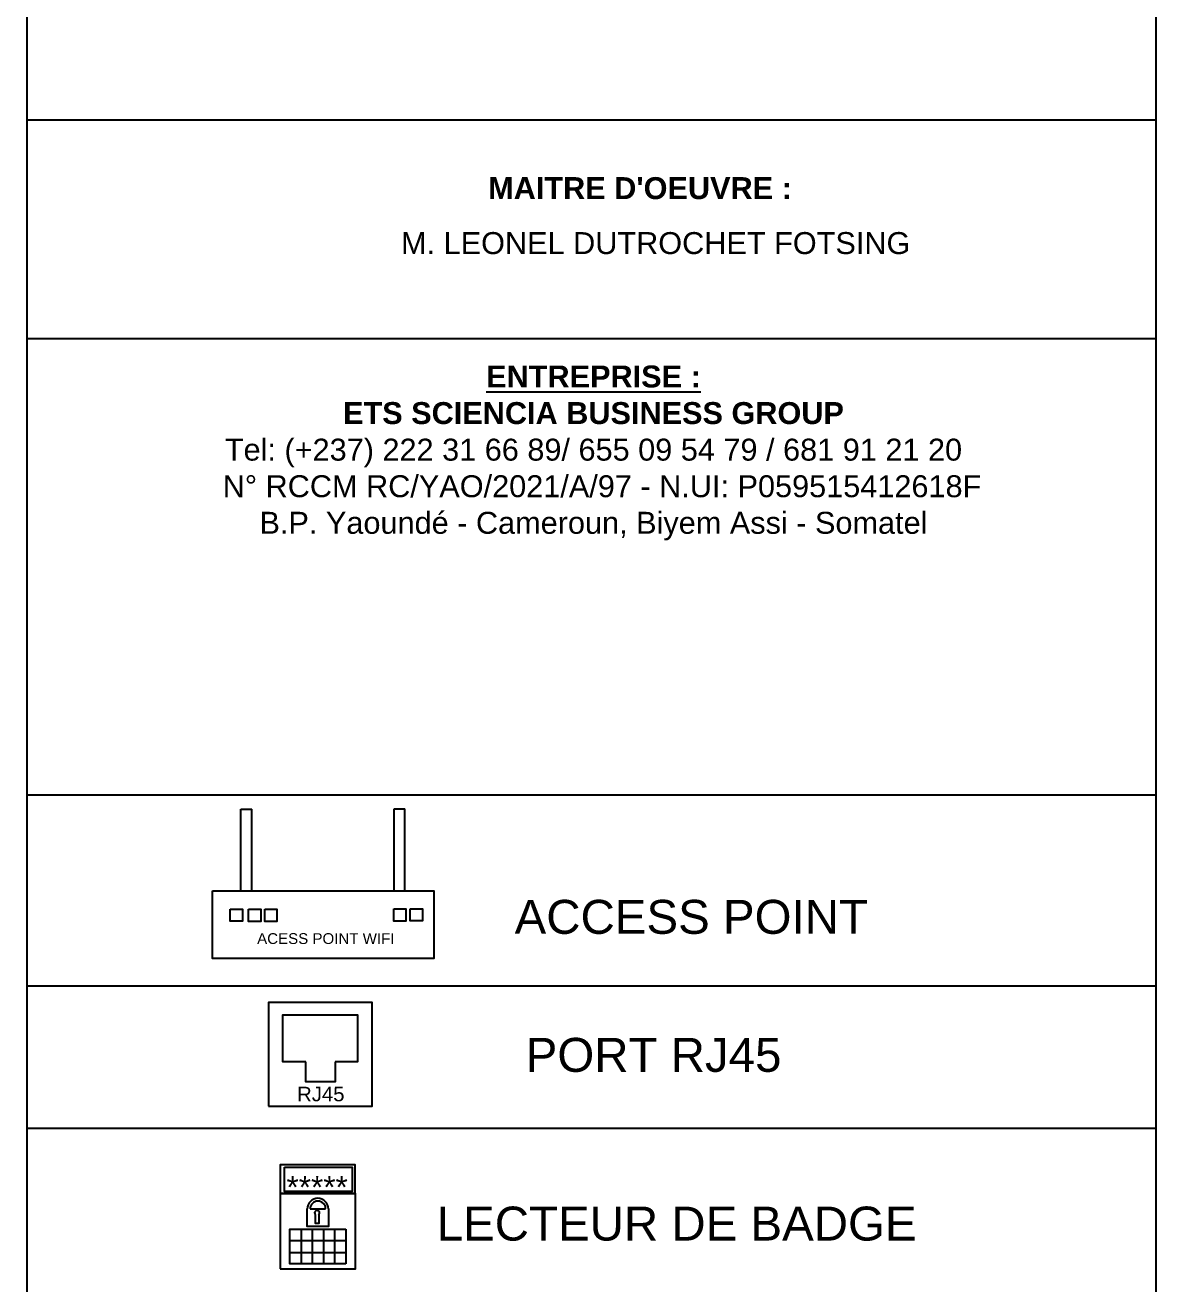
# Model space of a CAD drawing. Header units: metres. Extents: x 131 to 1703, y 190 to 2058.
# Drawn here: x 1509.38 to 1519.68, y 1993.27 to 2004.74 of the extents above; entities that cross this region are included whole.
import ezdxf

# ---------------------------------------------------------------- set-up
doc = ezdxf.new("R2010")
doc.units = ezdxf.units.M
for name, color, linetype in [('Cables RJ45', 7, 'Continuous'), ('Cartouche de légende', 7, 'Continuous'), ('Lecteur de Badge & autres', 7, 'Continuous'), ("Point D'access Wi-FI", 7, 'Continuous'), ('Prise RJ45', 7, 'Continuous')]:
    doc.layers.add(name, color=color, linetype=linetype)
doc.styles.get("Standard").update_dxf_attribs({"font": 'arial.ttf'})
pattern_1 = [(0, (0, -2.5496), (0, 6.985), [5.08, -1.905]), (90, (0, -2.5496), (-6.985, 4e-16), [5.08, -1.905])]

# ---------------------------------------------------------------- blocks, each defined once
blk = doc.blocks.new('PORT RJ45')
at = {"layer": 'Prise RJ45', "color": 30}
blk.add_line((130665.095, 190438.98), (130665.095, 190438.98), dxfattribs=at)
blk.add_lwpolyline([(130665.095, 190435.269), (130670.095, 190435.269), (130670.095, 190440.269), (130665.095, 190440.269)], close=True, dxfattribs=at)
for points in [[(130666.888, 190437.401), (130665.788, 190437.401), (130665.788, 190439.665), (130669.387, 190439.665), (130669.387, 190437.401), (130668.304, 190437.401)], [(130668.304, 190437.401), (130668.304, 190436.436), (130666.888, 190436.436), (130666.888, 190437.401)]]:
    blk.add_lwpolyline(points, dxfattribs=at)
blk.add_text('RJ45', height=0.7, dxfattribs=at).set_placement((130666.474, 190435.504))
blk = doc.blocks.new('ACCESS POINT')
at = {"layer": "Point D'access Wi-FI", "color": 6}
for p, q in [((130685.88, 190446.09), (130685.88, 190461.25)), ((130685.88, 190461.25), (130687.88, 190461.25)), ((130687.88, 190446.09), (130687.88, 190461.25)), ((130714.28, 190446.13), (130714.28, 190461.29)), ((130714.28, 190461.29), (130716.28, 190461.29)), ((130716.28, 190446.13), (130716.28, 190461.29))]:
    blk.add_line(p, q, dxfattribs=at)
for points in [[(130680.64, 190446.09), (130721.64, 190446.09), (130721.64, 190433.57), (130680.64, 190433.57)], [(130683.9, 190442.71), (130686.15, 190442.71), (130686.15, 190440.46), (130683.9, 190440.46)], [(130687.32, 190442.7), (130689.58, 190442.7), (130689.58, 190440.45), (130687.32, 190440.45)], [(130690.29, 190442.7), (130692.55, 190442.7), (130692.55, 190440.45), (130690.29, 190440.45)], [(130714.21, 190442.74), (130716.47, 190442.74), (130716.47, 190440.48), (130714.21, 190440.48)], [(130717.26, 190442.77), (130719.52, 190442.77), (130719.52, 190440.52), (130717.26, 190440.52)]]:
    blk.add_lwpolyline(points, close=True, dxfattribs=at)
blk.add_text('ACESS POINT WIFI', height=2, dxfattribs=at).set_placement((130688.89, 190436.26))
blk = doc.blocks.new("CONTROLEUR D'ACCES")
at = {"layer": 'Lecteur de Badge & autres', "color": 1}
for p, q in [((130677.191, 190442.443), (130677.191, 190440.132)), ((130677.934, 190442.443), (130677.934, 190440.132)), ((130678.677, 190442.443), (130678.677, 190440.132)), ((130679.421, 190442.443), (130679.421, 190440.132)), ((130680.164, 190442.443), (130680.164, 190440.132)), ((130676.448, 190441.679), (130680.164, 190441.679)), ((130676.448, 190440.873), (130680.164, 190440.873))]:
    blk.add_line(p, q, dxfattribs=at)
for points in [[(130675.797, 190444.8), (130680.793, 190444.8), (130680.793, 190446.719), (130675.797, 190446.719)], [(130676.082, 190446.568), (130680.588, 190446.568), (130680.588, 190444.933), (130676.082, 190444.933)], [(130675.797, 190439.8), (130680.797, 190439.8), (130680.797, 190444.8), (130675.797, 190444.8)]]:
    blk.add_lwpolyline(points, close=True, dxfattribs=at)
for points in [[(130679.007, 190443.786), (130679.007, 190442.615), (130677.6, 190442.615), (130677.6, 190443.786)], [(130677.786, 190443.786), (130678.821, 190443.786)], [(130678.364, 190443.399), (130678.364, 190442.817), (130678.142, 190442.817), (130678.142, 190443.399)], [(130680.164, 190440.132), (130676.448, 190440.132), (130676.448, 190442.443), (130680.164, 190442.443)]]:
    blk.add_lwpolyline(points, dxfattribs=at)
for centre, radius, start, end in [((130678.303, 190443.786), 0.703, 0, 180), ((130678.303, 190443.786), 0.517, 0, 180), ((130678.253, 190443.518), 0.163, 312.93421, 227.01894)]:
    blk.add_arc(centre, radius, start, end, dxfattribs=at)
blk.add_text('*****', height=1.5, dxfattribs=at).set_placement((130676.218, 190444.476))

msp = doc.modelspace()

# ---------------------------------------------------------------- hatches: boundary and pattern name
at = {"layer": 'Cartouche de légende', "true_color": 0x93278f}
h = msp.add_hatch(dxfattribs=at)
h.set_pattern_fill('ANGLE', color=217)
h.set_pattern_definition(pattern_1)
h.paths.add_polyline_path([(1515.434, 2001.058, 1), (1515.272, 2001.058, 1)])
at = {"layer": 'Cartouche de légende'}
h = msp.add_hatch(dxfattribs=at)
h.set_pattern_fill('ANGLE', color=3)
h.set_pattern_definition(pattern_1)
h.paths.add_polyline_path([(1515.272, 2000.686, 1), (1515.434, 2000.686, 1)])
h = msp.add_hatch(dxfattribs=at)
h.set_pattern_fill('ANGLE', color=1)
h.set_pattern_definition(pattern_1)
h.paths.add_polyline_path([(1515.272, 2000.033, 1), (1515.434, 2000.033, 1)])

# ---------------------------------------------------------------- linework, layer by layer
at = {"layer": 'Cables RJ45', "color": 30}
msp.add_spline([(1508.863, 2003.048), (1508.937, 2002.866), (1508.937, 2002.377), (1508.937, 2002.155), (1508.937, 2001.798), (1508.937, 1999.578), (1508.471, 1999.549)], degree=3, dxfattribs=at)
at = {"layer": 'Cartouche de légende'}
for p, q in [((1509.398, 2003.876), (1519.684, 2003.876)), ((1509.398, 2001.883), (1519.684, 2001.883)), ((1509.398, 1997.725), (1519.684, 1997.725)), ((1509.398, 1995.985), (1519.684, 1995.985)), ((1509.398, 1994.688), (1519.684, 1994.688))]:
    msp.add_line(p, q, dxfattribs=at)
msp.add_lwpolyline([(1509.398, 1980.954), (1509.398, 2013.026), (1519.684, 2013.026), (1519.684, 1980.954)], dxfattribs=at)

# ---------------------------------------------------------------- block references
at = {"xscale": 0.1890617344067711, "yscale": 0.1890617344067711, "zscale": 0.1890617344067711}
msp.add_blockref('PORT RJ45', (-23192.171, -34009.135), dxfattribs=at)
at = {"layer": 'Lecteur de Badge & autres', "lineweight": -3, "xscale": 0.1370177032832902, "yscale": 0.1370177032832902, "zscale": 0.1370177032832902}
msp.add_blockref("CONTROLEUR D'ACCES", (-16393.193, -24100.219), dxfattribs=at)
at = {"layer": "Point D'access Wi-FI", "color": 30, "xscale": 0.04918201314404621, "yscale": 0.04918201314404621, "zscale": 0.04918201314404621}
msp.add_blockref('ACCESS POINT', (-4916.048, -7369.673), dxfattribs=at)

# ---------------------------------------------------------------- texts
at = {"layer": 'Cartouche de légende'}
for s, height, p in [('ACCESS POINT', 0.30954, (1513.841, 1996.458)), ('PORT RJ45', 0.3095, (1513.942, 1995.2)), ('LECTEUR DE BADGE ', 0.30954, (1513.131, 1993.662))]:
    msp.add_text(s, height=height, dxfattribs=at).set_placement(p)
at = {"layer": 'Cartouche de légende', "char_height": 0.2, "attachment_point": 1}
for s, insert, width in [("{\\fArial|b1|i0|c0|p34;MAITRE D'OEUVRE :}", (1513.6, 2003.355), 2.81222), ('M. LEONEL DUTROCHET FOTSING', (1512.806, 2002.854), 4.83344), ('\\pxqc;{\\fArial|b1|i0|c0|p34;\\LENTREPRISE :\\P\\lETS SCIENCIA BUSINESS GROUP}\\PTel: (+237) 222 31 66 89/ 655 09 54 79 / 681 91 21 20 \\P  N° RCCM RC/YAO/2021/A/97 - N.UI: P059515412618F\\PB.P. Yaoundé - Cameroun, Biyem Assi - Somatel', (1510.855, 2001.638), 7.40887)]:
    msp.add_mtext(s, dxfattribs=dict(at, insert=insert, width=width))

doc.saveas('drawing.dxf')
